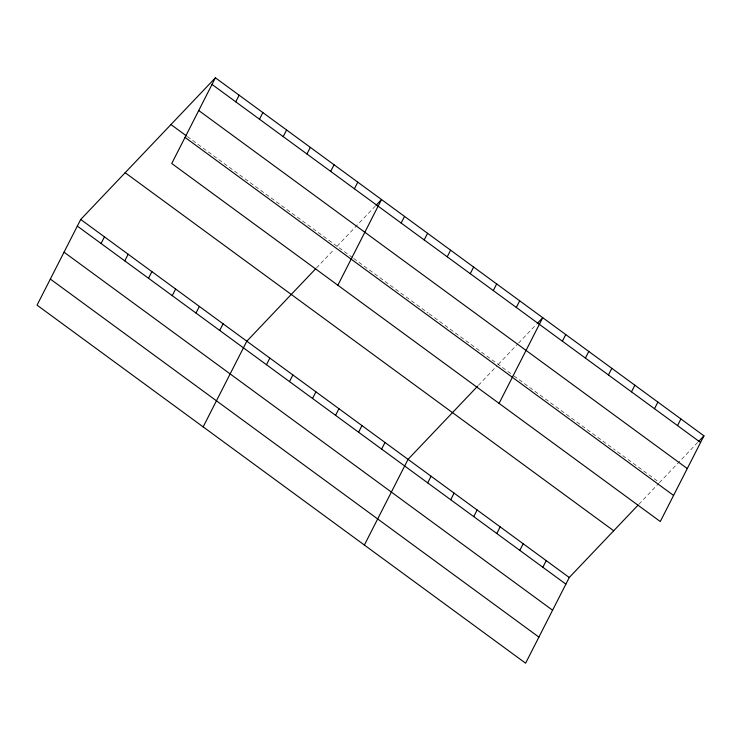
<?xml version="1.0" encoding="UTF-8"?>
<svg xmlns="http://www.w3.org/2000/svg" width="741" height="741" viewBox="0 0 741 741"><rect width="100%" height="100%" fill="white"/><g stroke="black" fill="none" stroke-linecap="round" stroke-linejoin="round"><path stroke-width="0.56" stroke-dasharray="3.71 2.78" d="M316.453 267.964L334.006 249.495M337.062 246.29L375.27 206.1M478.436 385.311L496.757 366.045M498.276 364.442L517.774 343.935M518.552 343.12L536.493 324.252M638.89 504.269L658.74 483.401M697.707 442.405L659.499 482.595L613.437 448.833M187.38 136.594L264.963 193.447M265.871 194.114L352.725 257.766M353.642 258.442L405.234 296.252M406.151 296.928L428.261 313.128M429.187 313.804L513.022 375.242M513.939 375.919L611.594 447.49"/><path stroke-width="1.11" d="M215.399 77.805L171.745 163.492L660.287 521.534L703.95 435.847L215.399 77.805L80.713 219.466L37.05 305.153L525.601 663.195L569.255 577.508L638.131 505.075M101.063 243.483L104.444 236.861M124.794 260.878L128.165 254.246M235.758 101.823L239.13 95.191M148.524 278.264L151.896 271.641M259.48 119.218L262.86 112.586M172.245 295.659L175.626 289.027M283.21 136.603L286.591 129.971M195.976 313.054L199.357 306.422M306.941 153.998L310.322 147.366M219.707 330.44L223.087 323.808M330.671 171.384L334.052 164.761M203.154 426.89L246.818 341.203L315.685 268.761M354.402 188.779L357.783 182.147M266.473 364.711L269.844 358.079M337.85 285.229L381.513 199.542L376.048 205.276M289.499 381.587L292.88 374.955M401.159 223.05L404.54 216.418M312.535 398.463L315.907 391.841M424.195 239.927L427.576 233.295M335.562 415.349L338.943 408.717M447.221 256.803L450.602 250.171M358.598 432.225L361.969 425.593M470.257 273.688L473.638 267.056M381.624 449.102L385.005 442.479M493.293 290.565L496.665 283.933M364.377 545.043L408.041 459.355L477.676 386.117M516.32 307.441L519.7 300.809M427.687 482.863L431.067 476.231M499.073 403.382L542.727 317.694L537.271 323.437M450.723 499.74L454.103 493.117M562.382 341.203L565.763 334.571M473.749 516.625L477.13 509.993M585.418 358.079L588.789 351.447M496.785 533.501L500.166 526.87M608.444 374.955L611.825 368.333M519.812 550.378L523.192 543.746M631.48 391.841L634.852 385.209M542.847 567.254L546.228 560.631M654.507 408.717L657.888 402.085M677.543 425.593L680.914 418.961M698.494 441.59L703.95 435.847M212.028 84.437L700.569 442.479M198.736 110.52L687.278 468.562M170.958 124.553L186.473 135.927M185.037 137.4L673.588 495.442M125.155 172.718L613.705 530.76M80.713 219.466L569.255 577.508M77.333 226.098L565.883 584.14M64.041 252.19L552.582 610.223M50.342 279.07L538.892 637.103"/></g></svg>
